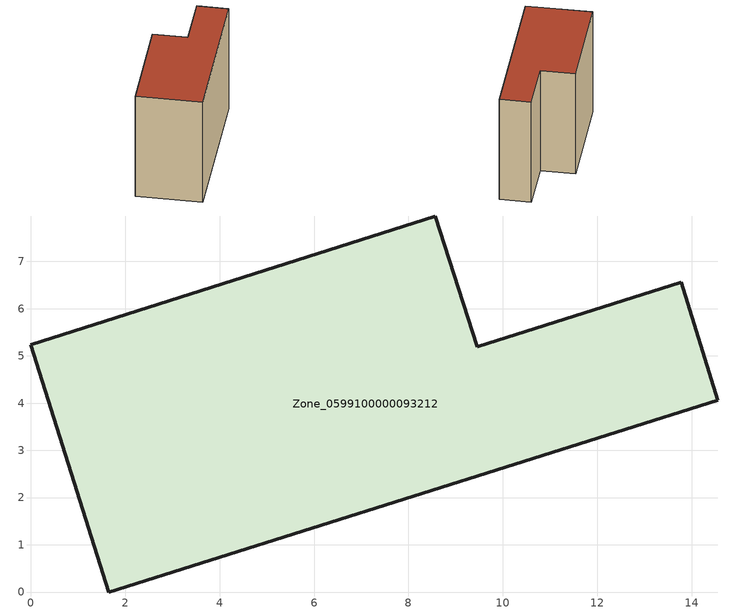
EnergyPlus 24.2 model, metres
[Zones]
Zone_0599100000093212
 floor ground (C_G): 1.65,0 0,5.24 8.56,7.96 9.46,5.19 13.78,6.56 14.55,4.06 z0
 wall outside (C_F): 1.65,0 14.55,4.06 13.78,6.56 9.46,5.19 8.56,7.96 0,5.24 1.65,0 z0:9.76
 roof outside (C_R): 0,5.24 1.65,0 14.55,4.06 13.78,6.56 9.46,5.19 8.56,7.96 z9.76
[BUILDING]
Pand.0599100000093212: North Axis=0; Terrain=City; Loads Convergence Tolerance Value=0.04; Temperature Convergence Tolerance Value=0.4; Solar Distribution=FullExterior; Maximum Number of Warmup Days=25; Minimum Number of Warmup Days=1
[Site:Location]
Rotterdam.The.Hague.AP_ZH_NLD Design_Conditions: Latitude=51.96; Longitude=4.45; Time Zone=1; Elevation=-4.5
[SITE:GROUNDTEMPERATURE:BUILDINGSURFACE]
18, 18, 18, 18, 18, 18, 18, 18, 18, 18, 18, 18
[MATERIAL] Thermal Absorptance=0.9; Solar Absorptance=0.7; Visible Absorptance=0.7
Name | Roughness | Thickness | Conductivity | Density | Specific Heat
G.TI.1946 | MediumSmooth | 0.15 | 1 | 540 | 1210
F.TI.1946 | Rough | 0.3 | 0.857143 | 1920 | 840
R.TI.1946 | MediumRough | 0.2 | 0.1 | 1500 | 1000
[CONSTRUCTION]
C_G: G.TI.1946
C_F: F.TI.1946
C_R: R.TI.1946
[ZONE]
Zone_0599100000093212: Type=1; Multiplier=1; Ceiling Height=Autocalculate; Volume=Autocalculate; Floor Area=autocalculate; Part of Total Floor Area=Yes
[ZONEINFILTRATION:DESIGNFLOWRATE]
Infil_Zone_0599100000093212: Zone or ZoneList or Space or SpaceList=Zone_0599100000093212; Schedule=AlwaysOn; Design Flow Rate Calculation Method=Flow/Area; Flow Rate per Floor Area=0.003; Constant Term Coefficient=1; Temperature Term Coefficient=0; Velocity Term Coefficient=0; Velocity Squared Term Coefficient=0
[HVACTEMPLATE:ZONE:IDEALLOADSAIRSYSTEM]
Zone_0599100000093212: Maximum Heating Supply Air Temperature=50; Minimum Cooling Supply Air Temperature=13; Maximum Heating Supply Air Humidity Ratio=0.0156; Minimum Cooling Supply Air Humidity Ratio=0.0077; Heating Limit=NoLimit; Cooling Limit=NoLimit; Dehumidification Control Type=ConstantSensibleHeatRatio; Cooling Sensible Heat Ratio=0.7; Dehumidification Setpoint=60; Humidification Control Type=None; Humidification Setpoint=30; Outdoor Air Method=None; Outdoor Air Flow Rate per Person=0.00944; Outdoor Air Flow Rate per Zone Floor Area=0; Outdoor Air Flow Rate per Zone=0; Demand Controlled Ventilation Type=None; Outdoor Air Economizer Type=NoEconomizer; Heat Recovery Type=None; Sensible Heat Recovery Effectiveness=0.7; Latent Heat Recovery Effectiveness=0.65
[ZONECONTROL:THERMOSTAT]
ThermostatControl_Zone_0599100000093212: Zone or ZoneList=Zone_0599100000093212; Control Type Schedule=DualSetpointControlType; Control 1=Thermostat_Zone_0599100000093212; Temperature Difference Between Cutout And Setpoint=0
[THERMOSTATSETPOINT:DUALSETPOINT]
Thermostat_Zone_0599100000093212: Heating Setpoint Temperature Schedule=HeatingSetpoint_Zone_0599100000093212; Cooling Setpoint Temperature Schedule=CoolingSetpoint_Zone_0599100000093212
[SCHEDULE:COMPACT]
HeatingSetpoint_Zone_0599100000093212: Through: 12/31, For: AllDays, Until: 24:00, 21
CoolingSetpoint_Zone_0599100000093212: Through: 12/31, For: AllDays, Until: 24:00, 24
DualSetpointControlType: Through: 12/31, For: AllDays, Until: 24:00, 4
AlwaysOn: Through: 12/31, For: AllDays, Until: 24:00, 1
